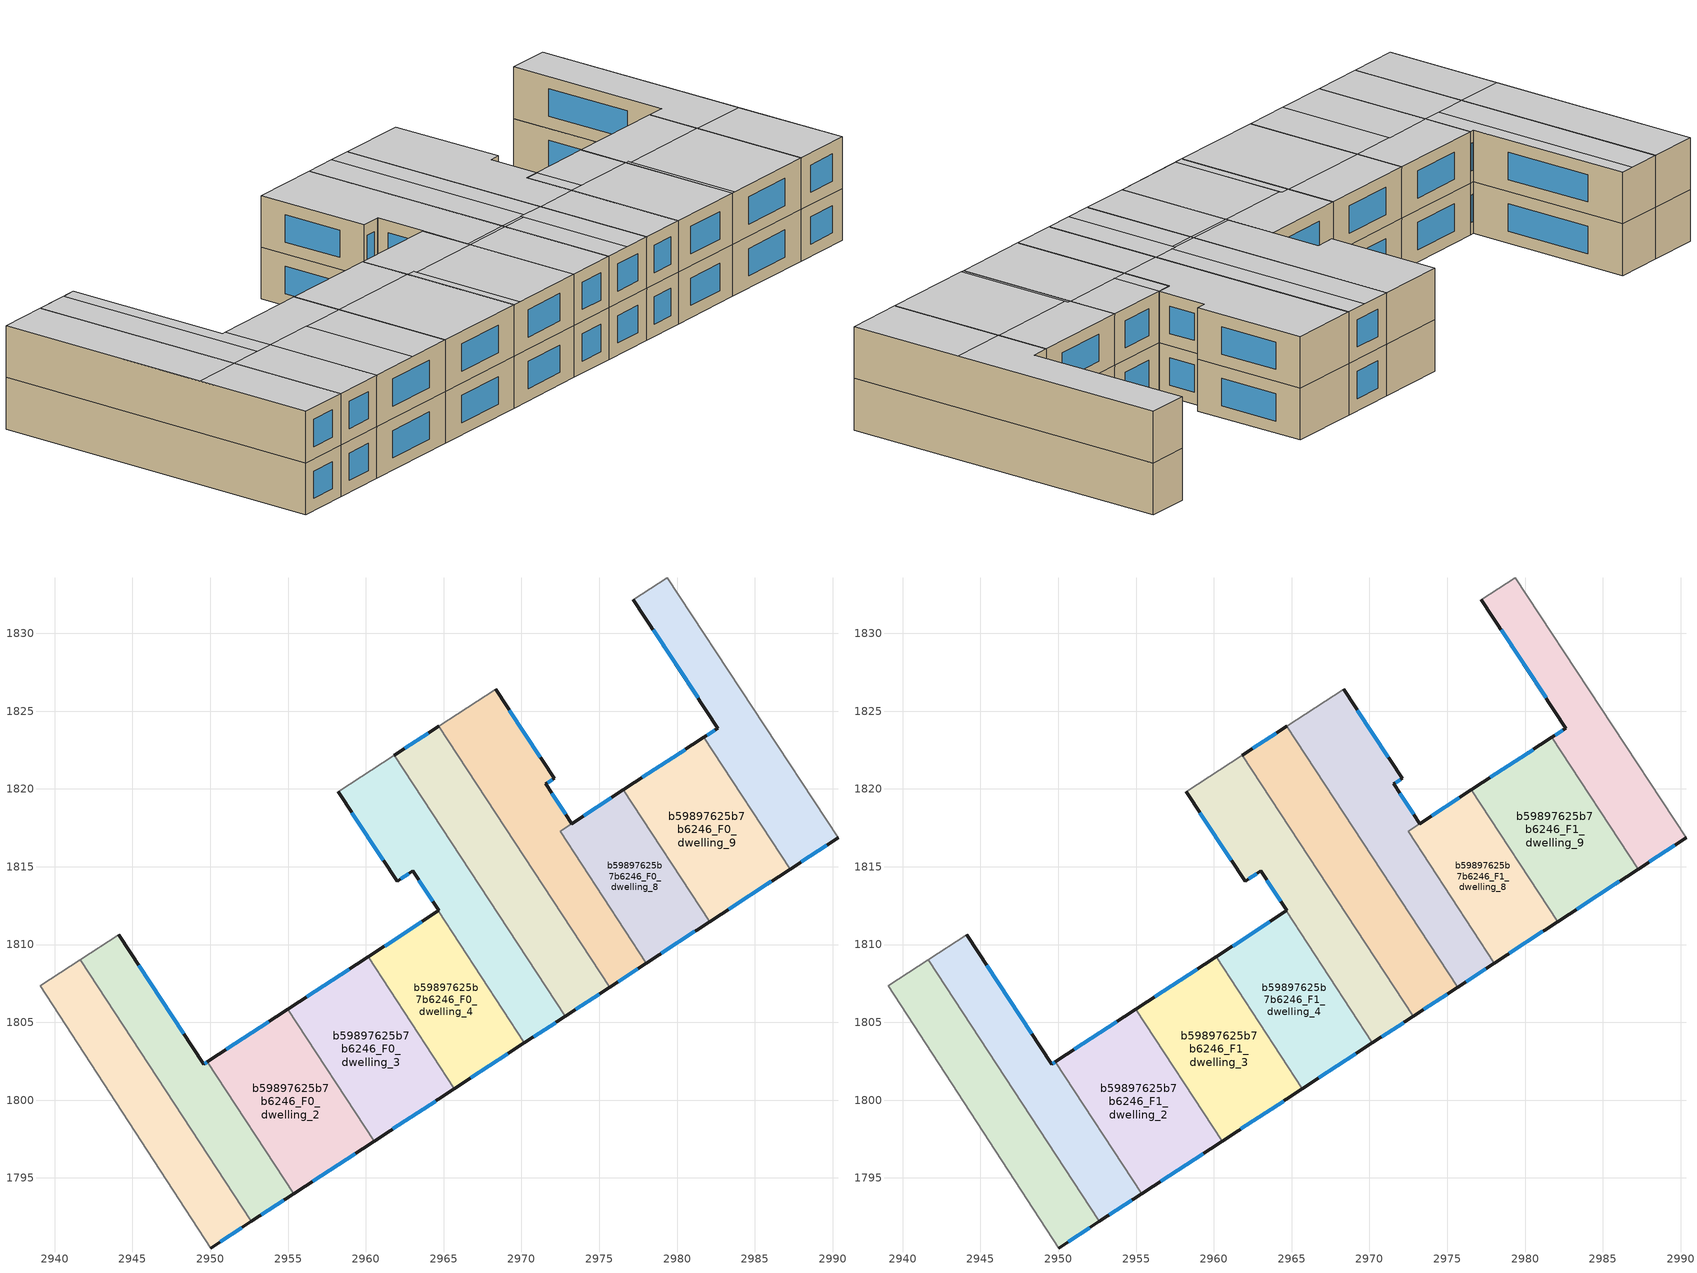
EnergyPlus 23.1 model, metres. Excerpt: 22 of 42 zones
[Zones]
b59897625b7b6246_F0_dwelling_0
 floor ground (EU_floor_Construction): 2941.65,1809.03 2952.65,1792.21 2950.02,1790.49 2939.06,1807.35 z0
 wall outside (EU_wall_Construction): 2950.02,1790.49 2952.65,1792.21 z0:3
 wall to b59897625b7b6246_F0_dwelling_1 (EU_wall_Construction): 2952.65,1792.21 2941.65,1809.03 z0:3
 wall adiabatic (EU_wall_Construction): 2941.65,1809.03 2939.06,1807.35 2950.02,1790.49 z0:3
 window (EU_Window_Construction): 2950.64,1790.89 2952.03,1791.8 z0.7:2.3
b59897625b7b6246_F0_dwelling_1
 floor ground (EU_floor_Construction): 2949.82,1802.47 2955.37,1793.99 2952.65,1792.21 2941.65,1809.03 2944.12,1810.64 2949.6,1802.32 z0
 wall outside (EU_wall_Construction): 2952.65,1792.21 2955.37,1793.99 / 2949.82,1802.47 2949.6,1802.32 2944.12,1810.64 z0:3
 wall adiabatic (EU_wall_Construction): 2944.12,1810.64 2941.65,1809.03 z0:3
 wall to b59897625b7b6246_F0_dwelling_2 (EU_wall_Construction): 2955.37,1793.99 2949.82,1802.47 z0:3
 window (EU_Window_Construction): 2953.29,1792.63 2954.73,1793.57 / 2948.31,1804.28 2945.41,1808.69 / 2949.77,1802.43 2949.65,1802.36 z0.7:2.3
b59897625b7b6246_F0_dwelling_10
 floor ground (EU_floor_Construction): 2979.36,1833.57 2990.35,1816.86 2987.27,1814.85 2981.73,1823.32 2982.63,1823.92 2977.2,1832.17 z0
 wall outside (EU_wall_Construction): 2987.27,1814.85 2990.35,1816.86 / 2977.2,1832.17 2982.63,1823.92 2981.73,1823.32 z0:3
 wall adiabatic (EU_wall_Construction): 2990.35,1816.86 2979.36,1833.57 2977.2,1832.17 z0:3
 wall to b59897625b7b6246_F0_dwelling_9 (EU_wall_Construction): 2981.73,1823.32 2987.27,1814.85 z0:3
 window (EU_Window_Construction): 2987.99,1815.32 2989.62,1816.39 / 2982.42,1823.78 2981.94,1823.46 / 2978.47,1830.23 2981.35,1825.85 z0.7:2.3
b59897625b7b6246_F0_dwelling_2
 floor ground (EU_floor_Construction): 2954.98,1805.84 2960.53,1797.36 2955.37,1793.99 2949.82,1802.47 z0
 wall outside (EU_wall_Construction): 2954.98,1805.84 2949.82,1802.47 / 2955.37,1793.99 2960.53,1797.36 z0:3
 wall to b59897625b7b6246_F0_dwelling_3 (EU_wall_Construction): 2960.53,1797.36 2954.98,1805.84 z0:3
 window (EU_Window_Construction): 2953.77,1805.05 2951.03,1803.26 / 2956.58,1794.78 2959.32,1796.57 z0.7:2.3
b59897625b7b6246_F0_dwelling_3
 floor ground (EU_floor_Construction): 2960.15,1809.22 2965.69,1800.74 2960.53,1797.36 2954.98,1805.84 z0
 wall outside (EU_wall_Construction): 2960.15,1809.22 2954.98,1805.84 / 2960.53,1797.36 2965.69,1800.74 z0:3
 wall to b59897625b7b6246_F0_dwelling_4 (EU_wall_Construction): 2965.69,1800.74 2960.15,1809.22 z0:3
 window (EU_Window_Construction): 2958.93,1808.43 2956.2,1806.63 / 2961.74,1798.16 2964.48,1799.95 z0.7:2.3
b59897625b7b6246_F0_dwelling_4
 floor ground (EU_floor_Construction): 2964.65,1812.16 2970.19,1803.68 2965.69,1800.74 2960.15,1809.22 z0
 wall outside (EU_wall_Construction): 2964.65,1812.16 2960.15,1809.22 / 2965.69,1800.74 2970.19,1803.68 z0:3
 wall to b59897625b7b6246_F0_dwelling_5 (EU_wall_Construction): 2970.19,1803.68 2964.65,1812.16 z0:3
 window (EU_Window_Construction): 2963.59,1811.47 2961.2,1809.91 / 2966.75,1801.43 2969.14,1802.99 z0.7:2.3
b59897625b7b6246_F0_dwelling_5
 floor ground (EU_floor_Construction): 2961.83,1822.17 2972.81,1805.39 2970.19,1803.68 2964.65,1812.16 2964.7,1812.19 2963.02,1814.75 2962.97,1814.72 2962.01,1814.08 2958.22,1819.82 z0
 wall outside (EU_wall_Construction): 2958.22,1819.82 2962.01,1814.08 2962.97,1814.72 2963.02,1814.75 2964.7,1812.19 2964.65,1812.16 / 2970.19,1803.68 2972.81,1805.39 z0:3
 wall adiabatic (EU_wall_Construction): 2961.83,1822.17 2958.22,1819.82 z0:3
 wall to b59897625b7b6246_F0_dwelling_6 (EU_wall_Construction): 2972.81,1805.39 2961.83,1822.17 z0:3
 window (EU_Window_Construction): 2959.11,1818.48 2961.12,1815.43 / 2970.81,1804.08 2972.19,1804.99 / 2963.41,1814.15 2964.3,1812.79 / 2962.23,1814.23 2962.75,1814.57 z0.7:2.3
b59897625b7b6246_F0_dwelling_6
 floor ground (EU_floor_Construction): 2964.7,1824.04 2975.67,1807.26 2972.81,1805.39 2961.83,1822.17 z0
 wall outside (EU_wall_Construction): 2964.7,1824.04 2961.83,1822.17 / 2972.81,1805.39 2975.67,1807.26 z0:3
 wall to b59897625b7b6246_F0_dwelling_7 (EU_wall_Construction): 2975.67,1807.26 2964.7,1824.04 z0:3
 window (EU_Window_Construction): 2964.03,1823.6 2962.51,1822.61 / 2973.48,1805.83 2975,1806.82 z0.7:2.3
b59897625b7b6246_F0_dwelling_7
 floor ground (EU_floor_Construction): 2972.1,1820.68 2971.55,1820.33 2973.23,1817.78 2972.48,1817.28 2978.03,1808.81 2975.67,1807.26 2964.7,1824.04 2968.34,1826.4 z0
 wall outside (EU_wall_Construction): 2973.23,1817.78 2971.55,1820.33 2972.1,1820.68 2968.34,1826.4 / 2975.67,1807.26 2978.03,1808.81 z0:3
 wall adiabatic (EU_wall_Construction): 2968.34,1826.4 2964.7,1824.04 z0:3
 wall to b59897625b7b6246_F0_dwelling_8 (EU_wall_Construction): 2978.03,1808.81 2972.48,1817.28 2973.23,1817.78 z0:3
 window (EU_Window_Construction): 2971.22,1822.03 2969.22,1825.06 / 2971.68,1820.41 2971.97,1820.6 / 2972.84,1818.37 2971.94,1819.73 / 2976.22,1807.63 2977.47,1808.44 z0.7:2.3
b59897625b7b6246_F0_dwelling_8
 floor ground (EU_floor_Construction): 2976.56,1819.95 2982.1,1811.47 2978.03,1808.81 2972.48,1817.28 z0
 wall outside (EU_wall_Construction): 2978.03,1808.81 2982.1,1811.47 / 2976.56,1819.95 2973.23,1817.77 z0:3
 wall to b59897625b7b6246_F0_dwelling_9 (EU_wall_Construction): 2982.1,1811.47 2976.56,1819.95 z0:3
 window (EU_Window_Construction): 2978.98,1809.43 2981.15,1810.85 / 2975.78,1819.44 2974.02,1818.28 z0.7:2.3
b59897625b7b6246_F0_dwelling_9
 floor ground (EU_floor_Construction): 2981.73,1823.32 2987.27,1814.85 2982.1,1811.47 2976.56,1819.95 z0
 wall outside (EU_wall_Construction): 2981.73,1823.32 2976.56,1819.95 / 2982.1,1811.47 2987.27,1814.85 z0:3
 window (EU_Window_Construction): 2980.51,1822.53 2977.77,1820.74 / 2983.32,1812.27 2986.06,1814.06 z0.7:2.3
b59897625b7b6246_F1_dwelling_0
 floor to b59897625b7b6246_F0_dwelling_0 (EU_floor_Construction): 2941.65,1809.03 2952.65,1792.21 2950.02,1790.49 2939.06,1807.35 z3
 wall outside (EU_wall_Construction): 2950.02,1790.49 2952.65,1792.21 z3:6
 wall to b59897625b7b6246_F1_dwelling_1 (EU_wall_Construction): 2952.65,1792.21 2941.65,1809.03 z3:6
 wall adiabatic (EU_wall_Construction): 2941.65,1809.03 2939.06,1807.35 2950.02,1790.49 z3:6
 window (EU_Window_Construction): 2950.64,1790.89 2952.03,1791.8 z3.7:5.3
 ceiling to b59897625b7b6246_F2_dwelling_5 (EU_floor_Construction): 2948.74,1798.18 2941.65,1809.03 2939.06,1807.35 2946.13,1796.48 z6
 ceiling to b59897625b7b6246_F2_dwelling_0 (EU_floor_Construction): 2952.65,1792.21 2948.74,1798.18 2946.13,1796.48 2950.02,1790.49 z6
b59897625b7b6246_F1_dwelling_1
 floor to b59897625b7b6246_F0_dwelling_1 (EU_floor_Construction): 2949.82,1802.47 2955.37,1793.99 2952.65,1792.21 2941.65,1809.03 2944.12,1810.64 2949.6,1802.32 z3
 wall outside (EU_wall_Construction): 2952.65,1792.21 2955.37,1793.99 / 2949.82,1802.47 2949.6,1802.32 2944.12,1810.64 z3:6
 wall adiabatic (EU_wall_Construction): 2944.12,1810.64 2941.65,1809.03 z3:6
 wall to b59897625b7b6246_F1_dwelling_2 (EU_wall_Construction): 2955.37,1793.99 2949.82,1802.47 z3:6
 window (EU_Window_Construction): 2953.29,1792.63 2954.73,1793.57 / 2948.31,1804.28 2945.41,1808.69 / 2949.77,1802.43 2949.65,1802.36 z3.7:5.3
 ceiling to b59897625b7b6246_F2_dwelling_6 (EU_floor_Construction): 2951.46,1799.96 2949.82,1802.47 2949.6,1802.32 2944.12,1810.64 2943.49,1810.23 2943.41,1810.18 2950.5,1799.33 z6
 ceiling to b59897625b7b6246_F2_dwelling_0 (EU_floor_Construction): 2955.37,1793.99 2951.46,1799.96 2948.74,1798.18 2952.65,1792.21 z6
 ceiling to b59897625b7b6246_F2_dwelling_5 (EU_floor_Construction): 2950.5,1799.33 2943.41,1810.18 2941.65,1809.03 2948.74,1798.18 z6
b59897625b7b6246_F1_dwelling_10
 floor to b59897625b7b6246_F0_dwelling_10 (EU_floor_Construction): 2979.36,1833.57 2990.35,1816.86 2987.27,1814.85 2981.73,1823.32 2982.63,1823.92 2977.2,1832.17 z3
 wall outside (EU_wall_Construction): 2987.27,1814.85 2990.35,1816.86 / 2977.2,1832.17 2982.63,1823.92 2981.73,1823.32 z3:6
 wall adiabatic (EU_wall_Construction): 2990.35,1816.86 2979.36,1833.57 2977.2,1832.17 z3:6
 wall to b59897625b7b6246_F1_dwelling_9 (EU_wall_Construction): 2981.73,1823.32 2987.27,1814.85 z3:6
 window (EU_Window_Construction): 2987.99,1815.32 2989.62,1816.39 / 2982.42,1823.78 2981.94,1823.46 / 2978.47,1830.23 2981.35,1825.85 z3.7:5.3
 ceiling to b59897625b7b6246_F2_dwelling_9 (EU_floor_Construction): 2986.53,1822.66 2986.43,1822.81 2979.36,1833.57 2977.2,1832.17 2982.63,1823.92 2981.73,1823.32 2983.47,1820.66 z6
 ceiling to b59897625b7b6246_F2_dwelling_4 (EU_floor_Construction): 2990.35,1816.86 2986.53,1822.66 2983.47,1820.66 2987.27,1814.85 z6
b59897625b7b6246_F1_dwelling_2
 floor to b59897625b7b6246_F0_dwelling_2 (EU_floor_Construction): 2954.98,1805.84 2960.53,1797.36 2955.37,1793.99 2949.82,1802.47 z3
 wall outside (EU_wall_Construction): 2954.98,1805.84 2949.82,1802.47 / 2955.37,1793.99 2960.53,1797.36 z3:6
 wall to b59897625b7b6246_F1_dwelling_3 (EU_wall_Construction): 2960.53,1797.36 2954.98,1805.84 z3:6
 window (EU_Window_Construction): 2953.77,1805.05 2951.03,1803.26 / 2956.58,1794.78 2959.32,1796.57 z3.7:5.3
 ceiling to b59897625b7b6246_F2_dwelling_0 (EU_floor_Construction): 2958.09,1795.77 2954.19,1801.74 2951.46,1799.96 2955.37,1793.99 z6
 ceiling to b59897625b7b6246_F2_dwelling_6 (EU_floor_Construction): 2956.62,1803.34 2954.98,1805.84 2949.82,1802.47 2951.46,1799.96 z6
 ceiling to b59897625b7b6246_F2_dwelling_1 (EU_floor_Construction): 2960.53,1797.36 2956.62,1803.34 2954.19,1801.74 2958.09,1795.77 z6
b59897625b7b6246_F1_dwelling_3
 floor to b59897625b7b6246_F0_dwelling_3 (EU_floor_Construction): 2960.15,1809.22 2965.69,1800.74 2960.53,1797.36 2954.98,1805.84 z3
 wall outside (EU_wall_Construction): 2960.15,1809.22 2954.98,1805.84 / 2960.53,1797.36 2965.69,1800.74 z3:6
 wall to b59897625b7b6246_F1_dwelling_4 (EU_wall_Construction): 2965.69,1800.74 2960.15,1809.22 z3:6
 window (EU_Window_Construction): 2958.93,1808.43 2956.2,1806.63 / 2961.74,1798.16 2964.48,1799.95 z3.7:5.3
 ceiling adiabatic (EU_roof_Construction): 2965.69,1800.74 2961.79,1806.71 2956.62,1803.34 2960.53,1797.36 z6
 ceiling to b59897625b7b6246_F2_dwelling_6 (EU_floor_Construction): 2961.79,1806.71 2960.15,1809.22 2954.98,1805.84 2956.62,1803.34 z6
b59897625b7b6246_F1_dwelling_4
 floor to b59897625b7b6246_F0_dwelling_4 (EU_floor_Construction): 2964.65,1812.16 2970.19,1803.68 2965.69,1800.74 2960.15,1809.22 z3
 wall outside (EU_wall_Construction): 2964.65,1812.16 2960.15,1809.22 / 2965.69,1800.74 2970.19,1803.68 z3:6
 wall to b59897625b7b6246_F1_dwelling_5 (EU_wall_Construction): 2970.19,1803.68 2964.65,1812.16 z3:6
 window (EU_Window_Construction): 2963.59,1811.47 2961.2,1809.91 / 2966.75,1801.43 2969.14,1802.99 z3.7:5.3
 ceiling to b59897625b7b6246_F2_dwelling_2 (EU_floor_Construction): 2970.19,1803.68 2966.39,1809.49 2962.36,1806.85 2966.15,1801.04 z6
 ceiling to b59897625b7b6246_F2_dwelling_6 (EU_floor_Construction): 2966.39,1809.49 2964.65,1812.16 2960.15,1809.22 2961.79,1806.71 2962.25,1807.01 2962.36,1806.85 z6
 ceiling adiabatic (EU_roof_Construction): 2966.15,1801.04 2962.25,1807.01 2961.79,1806.71 2965.69,1800.74 z6
b59897625b7b6246_F1_dwelling_5
 floor to b59897625b7b6246_F0_dwelling_5 (EU_floor_Construction): 2961.83,1822.17 2972.81,1805.39 2970.19,1803.68 2964.65,1812.16 2964.7,1812.19 2963.02,1814.75 2962.97,1814.72 2962.01,1814.08 2958.22,1819.82 z3
 wall outside (EU_wall_Construction): 2958.22,1819.82 2962.01,1814.08 2962.97,1814.72 2963.02,1814.75 2964.7,1812.19 2964.65,1812.16 / 2970.19,1803.68 2972.81,1805.39 z3:6
 wall adiabatic (EU_wall_Construction): 2961.83,1822.17 2958.22,1819.82 z3:6
 wall to b59897625b7b6246_F1_dwelling_6 (EU_wall_Construction): 2972.81,1805.39 2961.83,1822.17 z3:6
 window (EU_Window_Construction): 2959.11,1818.48 2961.12,1815.43 / 2970.81,1804.08 2972.19,1804.99 / 2963.41,1814.15 2964.3,1812.79 / 2962.23,1814.23 2962.75,1814.57 z3.7:5.3
 ceiling to b59897625b7b6246_F2_dwelling_7 (EU_floor_Construction): 2968.9,1811.37 2961.83,1822.17 2958.22,1819.82 2962.01,1814.08 2962.97,1814.72 2963.02,1814.75 2964.7,1812.19 2966.33,1809.68 z6
 ceiling to b59897625b7b6246_F2_dwelling_2 (EU_floor_Construction): 2972.81,1805.39 2969.01,1811.2 2966.39,1809.49 2970.19,1803.68 z6
 ceiling to b59897625b7b6246_F2_dwelling_6 (EU_floor_Construction): 2969.01,1811.2 2968.9,1811.37 2966.33,1809.68 2964.69,1812.19 2964.65,1812.16 2966.39,1809.49 z6
b59897625b7b6246_F1_dwelling_6
 floor to b59897625b7b6246_F0_dwelling_6 (EU_floor_Construction): 2964.7,1824.04 2975.67,1807.26 2972.81,1805.39 2961.83,1822.17 z3
 wall outside (EU_wall_Construction): 2964.7,1824.04 2961.83,1822.17 / 2972.81,1805.39 2975.67,1807.26 z3:6
 wall to b59897625b7b6246_F1_dwelling_7 (EU_wall_Construction): 2975.67,1807.26 2964.7,1824.04 z3:6
 window (EU_Window_Construction): 2964.03,1823.6 2962.51,1822.61 / 2973.48,1805.83 2975,1806.82 z3.7:5.3
 ceiling to b59897625b7b6246_F2_dwelling_3 (EU_floor_Construction): 2975.67,1807.26 2971.76,1813.24 2970.31,1812.29 2974.22,1806.31 z6
 ceiling to b59897625b7b6246_F2_dwelling_7 (EU_floor_Construction): 2970.55,1812.45 2963.49,1823.25 2961.83,1822.17 2968.9,1811.37 z6
 ceiling to b59897625b7b6246_F2_dwelling_8 (EU_floor_Construction): 2971.76,1813.24 2964.7,1824.04 2963.49,1823.25 2970.55,1812.45 z6
 ceiling to b59897625b7b6246_F2_dwelling_2 (EU_floor_Construction): 2974.22,1806.31 2970.42,1812.12 2969.01,1811.2 2972.81,1805.39 z6
 ceiling to b59897625b7b6246_F2_dwelling_6 (EU_floor_Construction): 2970.42,1812.12 2970.31,1812.29 2968.9,1811.37 2969.01,1811.2 z6
b59897625b7b6246_F1_dwelling_7
 floor to b59897625b7b6246_F0_dwelling_7 (EU_floor_Construction): 2972.1,1820.68 2971.55,1820.33 2973.23,1817.78 2972.48,1817.28 2978.03,1808.81 2975.67,1807.26 2964.7,1824.04 2968.34,1826.4 z3
 wall outside (EU_wall_Construction): 2973.23,1817.78 2971.55,1820.33 2972.1,1820.68 2968.34,1826.4 / 2975.67,1807.26 2978.03,1808.81 z3:6
 wall adiabatic (EU_wall_Construction): 2968.34,1826.4 2964.7,1824.04 z3:6
 wall to b59897625b7b6246_F1_dwelling_8 (EU_wall_Construction): 2978.03,1808.81 2972.48,1817.28 2973.23,1817.78 z3:6
 window (EU_Window_Construction): 2971.22,1822.03 2969.22,1825.06 / 2971.68,1820.41 2971.97,1820.6 / 2972.84,1818.37 2971.94,1819.73 / 2976.22,1807.63 2977.47,1808.44 z3.7:5.3
 ceiling to b59897625b7b6246_F2_dwelling_8 (EU_floor_Construction): 2974.12,1814.78 2972.48,1817.28 2973.23,1817.78 2971.55,1820.33 2972.1,1820.68 2968.34,1826.4 2964.7,1824.04 2971.76,1813.24 z6
 ceiling to b59897625b7b6246_F2_dwelling_3 (EU_floor_Construction): 2978.03,1808.81 2974.12,1814.78 2971.76,1813.24 2975.67,1807.26 z6
b59897625b7b6246_F1_dwelling_8
 floor to b59897625b7b6246_F0_dwelling_8 (EU_floor_Construction): 2976.56,1819.95 2982.1,1811.47 2978.03,1808.81 2972.48,1817.28 z3
 wall outside (EU_wall_Construction): 2978.03,1808.81 2982.1,1811.47 / 2976.56,1819.95 2973.23,1817.77 z3:6
 wall to b59897625b7b6246_F1_dwelling_9 (EU_wall_Construction): 2982.1,1811.47 2976.56,1819.95 z3:6
 window (EU_Window_Construction): 2978.98,1809.43 2981.15,1810.85 / 2975.78,1819.44 2974.02,1818.28 z3.7:5.3
 ceiling to b59897625b7b6246_F2_dwelling_3 (EU_floor_Construction): 2982.1,1811.47 2978.2,1817.45 2974.12,1814.78 2978.03,1808.81 z6
 ceiling to b59897625b7b6246_F2_dwelling_9 (EU_floor_Construction): 2978.2,1817.45 2976.56,1819.95 2973.23,1817.77 2974.87,1815.27 z6
 ceiling to b59897625b7b6246_F2_dwelling_8 (EU_floor_Construction): 2974.87,1815.27 2973.23,1817.77 2972.48,1817.28 2974.12,1814.78 z6
b59897625b7b6246_F1_dwelling_9
 floor to b59897625b7b6246_F0_dwelling_9 (EU_floor_Construction): 2981.73,1823.32 2987.27,1814.85 2982.1,1811.47 2976.56,1819.95 z3
 wall outside (EU_wall_Construction): 2981.73,1823.32 2976.56,1819.95 / 2982.1,1811.47 2987.27,1814.85 z3:6
 window (EU_Window_Construction): 2980.51,1822.53 2977.77,1820.74 / 2983.32,1812.27 2986.06,1814.06 z3.7:5.3
 ceiling to b59897625b7b6246_F2_dwelling_4 (EU_floor_Construction): 2987.27,1814.85 2983.47,1820.66 2978.48,1817.39 2982.28,1811.59 z6
 ceiling to b59897625b7b6246_F2_dwelling_9 (EU_floor_Construction): 2983.47,1820.66 2981.73,1823.32 2976.56,1819.95 2978.2,1817.45 2978.37,1817.56 2978.48,1817.39 z6
 ceiling to b59897625b7b6246_F2_dwelling_3 (EU_floor_Construction): 2982.28,1811.59 2978.37,1817.56 2978.2,1817.45 2982.1,1811.47 z6
[Building]
EU S2 Campaign: North Axis=0; Terrain=City; Solar Distribution=FullExterior
[Site:Location]
Budapest.Ferenc.Liszt.Intl.AP: Latitude=47.437; Longitude=19.256; Time Zone=1; Elevation=185
[SizingPeriod:WeatherFileDays]
AnnualSizingPeriod: Begin Month=1; Begin Day of Month=1; End Month=12; End Day of Month=31; Day of Week for Start Day=Monday; Use Weather File Daylight Saving Period=No; Use Weather File Rain and Snow Indicators=No
[MATERIAL]
EU_InternalMass_Material: Roughness=MediumRough; Thickness=0.1; Conductivity=1; Density=1800; Specific Heat=900; Thermal Absorptance=0.9; Solar Absorptance=0.7; Visible Absorptance=0.7
[MATERIAL:NOMASS] Roughness=MediumRough; Thermal Absorptance=0.9; Solar Absorptance=0.7; Visible Absorptance=0.7
Name | Thermal Resistance
EU_wall_NoMass | 0.832559
EU_roof_NoMass | 1.39638
EU_floor_NoMass | 0.872794
[WINDOWMATERIAL:SIMPLEGLAZINGSYSTEM]
EU_Window_SimpleGlazing: UFactor=2.79869; Solar Heat Gain Coefficient=0.75; Visible Transmittance=0.75
[CONSTRUCTION]
EU_wall_Construction: EU_wall_NoMass
EU_roof_Construction: EU_roof_NoMass
EU_floor_Construction: EU_floor_NoMass
EU_Window_Construction: EU_Window_SimpleGlazing
EU_InternalMass_Construction: EU_InternalMass_Material
[ZONE] Type=1; Multiplier=1; Ceiling Height=autocalculate; Floor Area=autocalculate; Part of Total Floor Area=Yes
Name | Volume
b59897625b7b6246_F0_dwelling_0; b59897625b7b6246_F1_dwelling_0 | 187.517
b59897625b7b6246_F0_dwelling_1; b59897625b7b6246_F1_dwelling_1 | 187.532
b59897625b7b6246_F0_dwelling_10; b59897625b7b6246_F1_dwelling_10 | 187.524
b59897625b7b6246_F0_dwelling_2; b59897625b7b6246_F1_dwelling_2 | 187.525
b59897625b7b6246_F0_dwelling_3; b59897625b7b6246_F1_dwelling_3 | 187.543
b59897625b7b6246_F0_dwelling_4; b59897625b7b6246_F1_dwelling_4 | 163.4
b59897625b7b6246_F0_dwelling_5; b59897625b7b6246_F1_dwelling_5 | 211.7
b59897625b7b6246_F0_dwelling_6; b59897625b7b6246_F1_dwelling_6 | 205.489
b59897625b7b6246_F0_dwelling_7; b59897625b7b6246_F1_dwelling_7 | 209.108
b59897625b7b6246_F0_dwelling_8; b59897625b7b6246_F1_dwelling_8 | 147.934
b59897625b7b6246_F0_dwelling_9; b59897625b7b6246_F1_dwelling_9 | 187.535
[INTERNALMASS] Construction=EU_InternalMass_Construction
Name | Zone or ZoneList | Surface Area
b59897625b7b6246_F0_dwelling_0_EU_InternalMass | b59897625b7b6246_F0_dwelling_0 | 62.5057
b59897625b7b6246_F0_dwelling_1_EU_InternalMass | b59897625b7b6246_F0_dwelling_1 | 62.5106
b59897625b7b6246_F0_dwelling_2_EU_InternalMass | b59897625b7b6246_F0_dwelling_2 | 62.5083
b59897625b7b6246_F0_dwelling_3_EU_InternalMass | b59897625b7b6246_F0_dwelling_3 | 62.5142
b59897625b7b6246_F0_dwelling_4_EU_InternalMass | b59897625b7b6246_F0_dwelling_4 | 54.4666
b59897625b7b6246_F0_dwelling_5_EU_InternalMass | b59897625b7b6246_F0_dwelling_5 | 70.5664
b59897625b7b6246_F0_dwelling_6_EU_InternalMass | b59897625b7b6246_F0_dwelling_6 | 68.5015
b59897625b7b6246_F0_dwelling_7_EU_InternalMass | b59897625b7b6246_F0_dwelling_7 | 69.7013
b59897625b7b6246_F0_dwelling_8_EU_InternalMass | b59897625b7b6246_F0_dwelling_8 | 49.3094
b59897625b7b6246_F0_dwelling_9_EU_InternalMass | b59897625b7b6246_F0_dwelling_9 | 62.5118
b59897625b7b6246_F0_dwelling_10_EU_InternalMass | b59897625b7b6246_F0_dwelling_10 | 62.508
b59897625b7b6246_F1_dwelling_0_EU_InternalMass | b59897625b7b6246_F1_dwelling_0 | 62.5057
b59897625b7b6246_F1_dwelling_1_EU_InternalMass | b59897625b7b6246_F1_dwelling_1 | 62.5106
b59897625b7b6246_F1_dwelling_2_EU_InternalMass | b59897625b7b6246_F1_dwelling_2 | 62.5083
b59897625b7b6246_F1_dwelling_3_EU_InternalMass | b59897625b7b6246_F1_dwelling_3 | 62.5142
b59897625b7b6246_F1_dwelling_4_EU_InternalMass | b59897625b7b6246_F1_dwelling_4 | 54.4666
b59897625b7b6246_F1_dwelling_5_EU_InternalMass | b59897625b7b6246_F1_dwelling_5 | 70.5664
b59897625b7b6246_F1_dwelling_6_EU_InternalMass | b59897625b7b6246_F1_dwelling_6 | 68.5015
b59897625b7b6246_F1_dwelling_7_EU_InternalMass | b59897625b7b6246_F1_dwelling_7 | 69.7013
b59897625b7b6246_F1_dwelling_8_EU_InternalMass | b59897625b7b6246_F1_dwelling_8 | 49.3094
b59897625b7b6246_F1_dwelling_9_EU_InternalMass | b59897625b7b6246_F1_dwelling_9 | 62.5118
b59897625b7b6246_F1_dwelling_10_EU_InternalMass | b59897625b7b6246_F1_dwelling_10 | 62.508
[OTHEREQUIPMENT] Fuel Type=Electricity; Design Level Calculation Method=Watts/Area; Power per Zone Floor Area=1; Fraction Latent=0; Fraction Radiant=0; Fraction Lost=0; Carbon Dioxide Generation Rate=0; EndUse Subcategory=EU_Step8_InternalGains
Name | Zone or ZoneList or Space or SpaceList | Schedule
EU_Step8_InternalGain_b59897625b7b6246_F0_dwelling_0_f000 | b59897625b7b6246_F0_dwelling_0 | EU_Step8_GainSchedule_b59897625b7b6246_F0_dwelling_0_f000
EU_Step8_InternalGain_b59897625b7b6246_F0_dwelling_1_f000 | b59897625b7b6246_F0_dwelling_1 | EU_Step8_GainSchedule_b59897625b7b6246_F0_dwelling_1_f000
EU_Step8_InternalGain_b59897625b7b6246_F0_dwelling_2_f000 | b59897625b7b6246_F0_dwelling_2 | EU_Step8_GainSchedule_b59897625b7b6246_F0_dwelling_2_f000
EU_Step8_InternalGain_b59897625b7b6246_F0_dwelling_3_f000 | b59897625b7b6246_F0_dwelling_3 | EU_Step8_GainSchedule_b59897625b7b6246_F0_dwelling_3_f000
EU_Step8_InternalGain_b59897625b7b6246_F0_dwelling_4_f000 | b59897625b7b6246_F0_dwelling_4 | EU_Step8_GainSchedule_b59897625b7b6246_F0_dwelling_4_f000
EU_Step8_InternalGain_b59897625b7b6246_F0_dwelling_5_f000 | b59897625b7b6246_F0_dwelling_5 | EU_Step8_GainSchedule_b59897625b7b6246_F0_dwelling_5_f000
EU_Step8_InternalGain_b59897625b7b6246_F0_dwelling_6_f000 | b59897625b7b6246_F0_dwelling_6 | EU_Step8_GainSchedule_b59897625b7b6246_F0_dwelling_6_f000
EU_Step8_InternalGain_b59897625b7b6246_F0_dwelling_7_f000 | b59897625b7b6246_F0_dwelling_7 | EU_Step8_GainSchedule_b59897625b7b6246_F0_dwelling_7_f000
EU_Step8_InternalGain_b59897625b7b6246_F0_dwelling_8_f000 | b59897625b7b6246_F0_dwelling_8 | EU_Step8_GainSchedule_b59897625b7b6246_F0_dwelling_8_f000
EU_Step8_InternalGain_b59897625b7b6246_F0_dwelling_9_f000 | b59897625b7b6246_F0_dwelling_9 | EU_Step8_GainSchedule_b59897625b7b6246_F0_dwelling_9_f000
EU_Step8_InternalGain_b59897625b7b6246_F0_dwelling_10_f000 | b59897625b7b6246_F0_dwelling_10 | EU_Step8_GainSchedule_b59897625b7b6246_F0_dwelling_10_f000
EU_Step8_InternalGain_b59897625b7b6246_F1_dwelling_0_f000 | b59897625b7b6246_F1_dwelling_0 | EU_Step8_GainSchedule_b59897625b7b6246_F1_dwelling_0_f000
EU_Step8_InternalGain_b59897625b7b6246_F1_dwelling_1_f000 | b59897625b7b6246_F1_dwelling_1 | EU_Step8_GainSchedule_b59897625b7b6246_F1_dwelling_1_f000
EU_Step8_InternalGain_b59897625b7b6246_F1_dwelling_2_f000 | b59897625b7b6246_F1_dwelling_2 | EU_Step8_GainSchedule_b59897625b7b6246_F1_dwelling_2_f000
EU_Step8_InternalGain_b59897625b7b6246_F1_dwelling_3_f000 | b59897625b7b6246_F1_dwelling_3 | EU_Step8_GainSchedule_b59897625b7b6246_F1_dwelling_3_f000
EU_Step8_InternalGain_b59897625b7b6246_F1_dwelling_4_f000 | b59897625b7b6246_F1_dwelling_4 | EU_Step8_GainSchedule_b59897625b7b6246_F1_dwelling_4_f000
EU_Step8_InternalGain_b59897625b7b6246_F1_dwelling_5_f000 | b59897625b7b6246_F1_dwelling_5 | EU_Step8_GainSchedule_b59897625b7b6246_F1_dwelling_5_f000
EU_Step8_InternalGain_b59897625b7b6246_F1_dwelling_6_f000 | b59897625b7b6246_F1_dwelling_6 | EU_Step8_GainSchedule_b59897625b7b6246_F1_dwelling_6_f000
EU_Step8_InternalGain_b59897625b7b6246_F1_dwelling_7_f000 | b59897625b7b6246_F1_dwelling_7 | EU_Step8_GainSchedule_b59897625b7b6246_F1_dwelling_7_f000
EU_Step8_InternalGain_b59897625b7b6246_F1_dwelling_8_f000 | b59897625b7b6246_F1_dwelling_8 | EU_Step8_GainSchedule_b59897625b7b6246_F1_dwelling_8_f000
EU_Step8_InternalGain_b59897625b7b6246_F1_dwelling_9_f000 | b59897625b7b6246_F1_dwelling_9 | EU_Step8_GainSchedule_b59897625b7b6246_F1_dwelling_9_f000
EU_Step8_InternalGain_b59897625b7b6246_F1_dwelling_10_f000 | b59897625b7b6246_F1_dwelling_10 | EU_Step8_GainSchedule_b59897625b7b6246_F1_dwelling_10_f000
[ZONEVENTILATION:DESIGNFLOWRATE] Schedule=EU_AlwaysOn; Design Flow Rate Calculation Method=AirChanges/Hour; Air Changes per Hour=0.475469; Ventilation Type=Natural; Fan Pressure Rise=0; Fan Total Efficiency=1; Constant Term Coefficient=1; Temperature Term Coefficient=0; Velocity Term Coefficient=0; Velocity Squared Term Coefficient=0; Minimum Indoor Temperature=-100; Maximum Indoor Temperature=100; Delta Temperature=-100; Minimum Outdoor Temperature=-100; Maximum Outdoor Temperature=100; Maximum Wind Speed=40
Name | Zone or ZoneList or Space or SpaceList
EU_ConstantAir_b59897625b7b6246_F0_dwelling_0 | b59897625b7b6246_F0_dwelling_0
EU_ConstantAir_b59897625b7b6246_F0_dwelling_1 | b59897625b7b6246_F0_dwelling_1
EU_ConstantAir_b59897625b7b6246_F0_dwelling_2 | b59897625b7b6246_F0_dwelling_2
EU_ConstantAir_b59897625b7b6246_F0_dwelling_3 | b59897625b7b6246_F0_dwelling_3
EU_ConstantAir_b59897625b7b6246_F0_dwelling_4 | b59897625b7b6246_F0_dwelling_4
EU_ConstantAir_b59897625b7b6246_F0_dwelling_5 | b59897625b7b6246_F0_dwelling_5
EU_ConstantAir_b59897625b7b6246_F0_dwelling_6 | b59897625b7b6246_F0_dwelling_6
EU_ConstantAir_b59897625b7b6246_F0_dwelling_7 | b59897625b7b6246_F0_dwelling_7
EU_ConstantAir_b59897625b7b6246_F0_dwelling_8 | b59897625b7b6246_F0_dwelling_8
EU_ConstantAir_b59897625b7b6246_F0_dwelling_9 | b59897625b7b6246_F0_dwelling_9
EU_ConstantAir_b59897625b7b6246_F0_dwelling_10 | b59897625b7b6246_F0_dwelling_10
EU_ConstantAir_b59897625b7b6246_F1_dwelling_0 | b59897625b7b6246_F1_dwelling_0
EU_ConstantAir_b59897625b7b6246_F1_dwelling_1 | b59897625b7b6246_F1_dwelling_1
EU_ConstantAir_b59897625b7b6246_F1_dwelling_2 | b59897625b7b6246_F1_dwelling_2
EU_ConstantAir_b59897625b7b6246_F1_dwelling_3 | b59897625b7b6246_F1_dwelling_3
EU_ConstantAir_b59897625b7b6246_F1_dwelling_4 | b59897625b7b6246_F1_dwelling_4
EU_ConstantAir_b59897625b7b6246_F1_dwelling_5 | b59897625b7b6246_F1_dwelling_5
EU_ConstantAir_b59897625b7b6246_F1_dwelling_6 | b59897625b7b6246_F1_dwelling_6
EU_ConstantAir_b59897625b7b6246_F1_dwelling_7 | b59897625b7b6246_F1_dwelling_7
EU_ConstantAir_b59897625b7b6246_F1_dwelling_8 | b59897625b7b6246_F1_dwelling_8
EU_ConstantAir_b59897625b7b6246_F1_dwelling_9 | b59897625b7b6246_F1_dwelling_9
EU_ConstantAir_b59897625b7b6246_F1_dwelling_10 | b59897625b7b6246_F1_dwelling_10
[HVACTEMPLATE:THERMOSTAT] Constant Heating Setpoint=20; Constant Cooling Setpoint=50
EU_HeatOnly_b59897625b7b6246_F0_dwelling_0; EU_HeatOnly_b59897625b7b6246_F0_dwelling_1; EU_HeatOnly_b59897625b7b6246_F0_dwelling_2; EU_HeatOnly_b59897625b7b6246_F0_dwelling_3; EU_HeatOnly_b59897625b7b6246_F0_dwelling_4; EU_HeatOnly_b59897625b7b6246_F0_dwelling_5; EU_HeatOnly_b59897625b7b6246_F0_dwelling_6; EU_HeatOnly_b59897625b7b6246_F0_dwelling_7; EU_HeatOnly_b59897625b7b6246_F0_dwelling_8; EU_HeatOnly_b59897625b7b6246_F0_dwelling_9; EU_HeatOnly_b59897625b7b6246_F0_dwelling_10; EU_HeatOnly_b59897625b7b6246_F1_dwelling_0; EU_HeatOnly_b59897625b7b6246_F1_dwelling_1; EU_HeatOnly_b59897625b7b6246_F1_dwelling_2; EU_HeatOnly_b59897625b7b6246_F1_dwelling_3; EU_HeatOnly_b59897625b7b6246_F1_dwelling_4; EU_HeatOnly_b59897625b7b6246_F1_dwelling_5; EU_HeatOnly_b59897625b7b6246_F1_dwelling_6; EU_HeatOnly_b59897625b7b6246_F1_dwelling_7; EU_HeatOnly_b59897625b7b6246_F1_dwelling_8; EU_HeatOnly_b59897625b7b6246_F1_dwelling_9; EU_HeatOnly_b59897625b7b6246_F1_dwelling_10; EU_HeatOnly_b59897625b7b6246_F2_dwelling_0; EU_HeatOnly_b59897625b7b6246_F2_dwelling_1; EU_HeatOnly_b59897625b7b6246_F2_dwelling_2; EU_HeatOnly_b59897625b7b6246_F2_dwelling_3; EU_HeatOnly_b59897625b7b6246_F2_dwelling_4; EU_HeatOnly_b59897625b7b6246_F2_dwelling_5; EU_HeatOnly_b59897625b7b6246_F2_dwelling_6; EU_HeatOnly_b59897625b7b6246_F2_dwelling_7; EU_HeatOnly_b59897625b7b6246_F2_dwelling_8; EU_HeatOnly_b59897625b7b6246_F2_dwelling_9; EU_HeatOnly_b59897625b7b6246_F3_dwelling_0; EU_HeatOnly_b59897625b7b6246_F3_dwelling_1; EU_HeatOnly_b59897625b7b6246_F3_dwelling_2; EU_HeatOnly_b59897625b7b6246_F3_dwelling_3; EU_HeatOnly_b59897625b7b6246_F3_dwelling_4; EU_HeatOnly_b59897625b7b6246_F3_dwelling_5; EU_HeatOnly_b59897625b7b6246_F3_dwelling_6; EU_HeatOnly_b59897625b7b6246_F3_dwelling_7; EU_HeatOnly_b59897625b7b6246_F3_dwelling_8; EU_HeatOnly_b59897625b7b6246_F3_dwelling_9
[HVACTEMPLATE:ZONE:IDEALLOADSAIRSYSTEM] System Availability Schedule=EU_AlwaysOn; Maximum Heating Supply Air Temperature=50; Minimum Cooling Supply Air Temperature=13; Maximum Heating Supply Air Humidity Ratio=0.0156; Minimum Cooling Supply Air Humidity Ratio=0.0077; Heating Limit=NoLimit; Cooling Limit=NoLimit; Heating Availability Schedule=EU_AlwaysOn; Cooling Availability Schedule=EU_CoolingOff; Dehumidification Control Type=ConstantSensibleHeatRatio; Cooling Sensible Heat Ratio=0.7; Dehumidification Setpoint=60; Humidification Control Type=None; Humidification Setpoint=30; Outdoor Air Method=None; Outdoor Air Flow Rate per Person=0.00944; Outdoor Air Flow Rate per Zone Floor Area=0; Outdoor Air Flow Rate per Zone=0; Demand Controlled Ventilation Type=None; Outdoor Air Economizer Type=NoEconomizer; Heat Recovery Type=None; Sensible Heat Recovery Effectiveness=0.7; Latent Heat Recovery Effectiveness=0.65
Name | Template Thermostat
b59897625b7b6246_F0_dwelling_0 | EU_HeatOnly_b59897625b7b6246_F0_dwelling_0
b59897625b7b6246_F0_dwelling_1 | EU_HeatOnly_b59897625b7b6246_F0_dwelling_1
b59897625b7b6246_F0_dwelling_2 | EU_HeatOnly_b59897625b7b6246_F0_dwelling_2
b59897625b7b6246_F0_dwelling_3 | EU_HeatOnly_b59897625b7b6246_F0_dwelling_3
b59897625b7b6246_F0_dwelling_4 | EU_HeatOnly_b59897625b7b6246_F0_dwelling_4
b59897625b7b6246_F0_dwelling_5 | EU_HeatOnly_b59897625b7b6246_F0_dwelling_5
b59897625b7b6246_F0_dwelling_6 | EU_HeatOnly_b59897625b7b6246_F0_dwelling_6
b59897625b7b6246_F0_dwelling_7 | EU_HeatOnly_b59897625b7b6246_F0_dwelling_7
b59897625b7b6246_F0_dwelling_8 | EU_HeatOnly_b59897625b7b6246_F0_dwelling_8
b59897625b7b6246_F0_dwelling_9 | EU_HeatOnly_b59897625b7b6246_F0_dwelling_9
b59897625b7b6246_F0_dwelling_10 | EU_HeatOnly_b59897625b7b6246_F0_dwelling_10
b59897625b7b6246_F1_dwelling_0 | EU_HeatOnly_b59897625b7b6246_F1_dwelling_0
b59897625b7b6246_F1_dwelling_1 | EU_HeatOnly_b59897625b7b6246_F1_dwelling_1
b59897625b7b6246_F1_dwelling_2 | EU_HeatOnly_b59897625b7b6246_F1_dwelling_2
b59897625b7b6246_F1_dwelling_3 | EU_HeatOnly_b59897625b7b6246_F1_dwelling_3
b59897625b7b6246_F1_dwelling_4 | EU_HeatOnly_b59897625b7b6246_F1_dwelling_4
b59897625b7b6246_F1_dwelling_5 | EU_HeatOnly_b59897625b7b6246_F1_dwelling_5
b59897625b7b6246_F1_dwelling_6 | EU_HeatOnly_b59897625b7b6246_F1_dwelling_6
b59897625b7b6246_F1_dwelling_7 | EU_HeatOnly_b59897625b7b6246_F1_dwelling_7
b59897625b7b6246_F1_dwelling_8 | EU_HeatOnly_b59897625b7b6246_F1_dwelling_8
b59897625b7b6246_F1_dwelling_9 | EU_HeatOnly_b59897625b7b6246_F1_dwelling_9
b59897625b7b6246_F1_dwelling_10 | EU_HeatOnly_b59897625b7b6246_F1_dwelling_10
[SIZING:ZONE] Zone Cooling Design Supply Air Temperature Input Method=SupplyAirTemperature; Zone Cooling Design Supply Air Temperature=13; Zone Heating Design Supply Air Temperature Input Method=SupplyAirTemperature; Zone Heating Design Supply Air Temperature=50; Zone Cooling Design Supply Air Humidity Ratio=0.008; Zone Heating Design Supply Air Humidity Ratio=0.008; Cooling Design Air Flow Method=DesignDay; Cooling Design Air Flow Rate=0; Cooling Minimum Air Flow per Zone Floor Area=0.000762; Cooling Minimum Air Flow=0; Cooling Minimum Air Flow Fraction=0.2; Heating Design Air Flow Method=DesignDay; Heating Design Air Flow Rate=0; Heating Maximum Air Flow per Zone Floor Area=0.002032; Heating Maximum Air Flow=0.141576; Heating Maximum Air Flow Fraction=0.3; Account for Dedicated Outdoor Air System=No; Dedicated Outdoor Air System Control Strategy=NeutralSupplyAir; Dedicated Outdoor Air Low Setpoint Temperature for Design=autosize; Dedicated Outdoor Air High Setpoint Temperature for Design=autosize; Zone Load Sizing Method=Sensible Load Only No Latent Load; Zone Latent Cooling Design Supply Air Humidity Ratio Input Method=HumidityRatioDifference; Zone Cooling Design Supply Air Humidity Ratio Difference=0.005; Zone Latent Heating Design Supply Air Humidity Ratio Input Method=HumidityRatioDifference; Zone Humidification Design Supply Air Humidity Ratio Difference=0.005
b59897625b7b6246_F0_dwelling_0; b59897625b7b6246_F0_dwelling_1; b59897625b7b6246_F0_dwelling_2; b59897625b7b6246_F0_dwelling_3; b59897625b7b6246_F0_dwelling_4; b59897625b7b6246_F0_dwelling_5; b59897625b7b6246_F0_dwelling_6; b59897625b7b6246_F0_dwelling_7; b59897625b7b6246_F0_dwelling_8; b59897625b7b6246_F0_dwelling_9; b59897625b7b6246_F0_dwelling_10; b59897625b7b6246_F1_dwelling_0; b59897625b7b6246_F1_dwelling_1; b59897625b7b6246_F1_dwelling_2; b59897625b7b6246_F1_dwelling_3; b59897625b7b6246_F1_dwelling_4; b59897625b7b6246_F1_dwelling_5; b59897625b7b6246_F1_dwelling_6; b59897625b7b6246_F1_dwelling_7; b59897625b7b6246_F1_dwelling_8; b59897625b7b6246_F1_dwelling_9; b59897625b7b6246_F1_dwelling_10
[SCHEDULE:CONSTANT]
Name | Hourly Value
EU_AlwaysOn | 1
EU_CoolingOff | 0
[SCHEDULE:FILE] Column Number=1; Rows to Skip at Top=0; Number of Hours of Data=8760; Column Separator=Comma; Interpolate to Timestep=No; Minutes per Item=60; Adjust Schedule for Daylight Savings=Yes
Name | File
EU_Step8_GainSchedule_b59897625b7b6246_F0_dwelling_0_f000 | ../../schedules/b59897625b7b6246/b59897625b7b6246_F0_dwelling_0_f000_gain.csv
EU_Step8_GainSchedule_b59897625b7b6246_F0_dwelling_1_f000 | ../../schedules/b59897625b7b6246/b59897625b7b6246_F0_dwelling_1_f000_gain.csv
EU_Step8_GainSchedule_b59897625b7b6246_F0_dwelling_2_f000 | ../../schedules/b59897625b7b6246/b59897625b7b6246_F0_dwelling_2_f000_gain.csv
EU_Step8_GainSchedule_b59897625b7b6246_F0_dwelling_3_f000 | ../../schedules/b59897625b7b6246/b59897625b7b6246_F0_dwelling_3_f000_gain.csv
EU_Step8_GainSchedule_b59897625b7b6246_F0_dwelling_4_f000 | ../../schedules/b59897625b7b6246/b59897625b7b6246_F0_dwelling_4_f000_gain.csv
EU_Step8_GainSchedule_b59897625b7b6246_F0_dwelling_5_f000 | ../../schedules/b59897625b7b6246/b59897625b7b6246_F0_dwelling_5_f000_gain.csv
EU_Step8_GainSchedule_b59897625b7b6246_F0_dwelling_6_f000 | ../../schedules/b59897625b7b6246/b59897625b7b6246_F0_dwelling_6_f000_gain.csv
EU_Step8_GainSchedule_b59897625b7b6246_F0_dwelling_7_f000 | ../../schedules/b59897625b7b6246/b59897625b7b6246_F0_dwelling_7_f000_gain.csv
EU_Step8_GainSchedule_b59897625b7b6246_F0_dwelling_8_f000 | ../../schedules/b59897625b7b6246/b59897625b7b6246_F0_dwelling_8_f000_gain.csv
EU_Step8_GainSchedule_b59897625b7b6246_F0_dwelling_9_f000 | ../../schedules/b59897625b7b6246/b59897625b7b6246_F0_dwelling_9_f000_gain.csv
EU_Step8_GainSchedule_b59897625b7b6246_F0_dwelling_10_f000 | ../../schedules/b59897625b7b6246/b59897625b7b6246_F0_dwelling_10_f000_gain.csv
EU_Step8_GainSchedule_b59897625b7b6246_F1_dwelling_0_f000 | ../../schedules/b59897625b7b6246/b59897625b7b6246_F1_dwelling_0_f000_gain.csv
EU_Step8_GainSchedule_b59897625b7b6246_F1_dwelling_1_f000 | ../../schedules/b59897625b7b6246/b59897625b7b6246_F1_dwelling_1_f000_gain.csv
EU_Step8_GainSchedule_b59897625b7b6246_F1_dwelling_2_f000 | ../../schedules/b59897625b7b6246/b59897625b7b6246_F1_dwelling_2_f000_gain.csv
EU_Step8_GainSchedule_b59897625b7b6246_F1_dwelling_3_f000 | ../../schedules/b59897625b7b6246/b59897625b7b6246_F1_dwelling_3_f000_gain.csv
EU_Step8_GainSchedule_b59897625b7b6246_F1_dwelling_4_f000 | ../../schedules/b59897625b7b6246/b59897625b7b6246_F1_dwelling_4_f000_gain.csv
EU_Step8_GainSchedule_b59897625b7b6246_F1_dwelling_5_f000 | ../../schedules/b59897625b7b6246/b59897625b7b6246_F1_dwelling_5_f000_gain.csv
EU_Step8_GainSchedule_b59897625b7b6246_F1_dwelling_6_f000 | ../../schedules/b59897625b7b6246/b59897625b7b6246_F1_dwelling_6_f000_gain.csv
EU_Step8_GainSchedule_b59897625b7b6246_F1_dwelling_7_f000 | ../../schedules/b59897625b7b6246/b59897625b7b6246_F1_dwelling_7_f000_gain.csv
EU_Step8_GainSchedule_b59897625b7b6246_F1_dwelling_8_f000 | ../../schedules/b59897625b7b6246/b59897625b7b6246_F1_dwelling_8_f000_gain.csv
EU_Step8_GainSchedule_b59897625b7b6246_F1_dwelling_9_f000 | ../../schedules/b59897625b7b6246/b59897625b7b6246_F1_dwelling_9_f000_gain.csv
EU_Step8_GainSchedule_b59897625b7b6246_F1_dwelling_10_f000 | ../../schedules/b59897625b7b6246/b59897625b7b6246_F1_dwelling_10_f000_gain.csv
